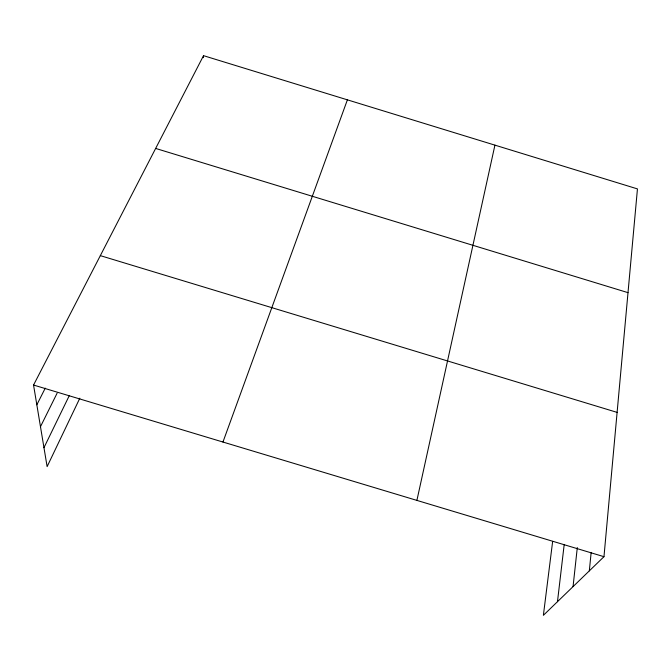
<?xml version="1.0" encoding="UTF-8"?>
<svg xmlns="http://www.w3.org/2000/svg" width="671" height="671" viewBox="0 0 671 671"><rect width="100%" height="100%" fill="white"/><g stroke="black" fill="none" stroke-linecap="round" stroke-linejoin="round"><path stroke-width="1.01" d="M203.388 57.681L203.523 55.668L637.45 188.903L603.975 556.687L543.376 615.332L552.652 541.363M589.323 570.87L591.159 552.409M573.051 586.613L577.303 547.561M557.475 601.694L564.21 544.407M416.901 500.398L494.93 145.137M222.957 442.038L347.393 99.845M79.824 398.205L47.121 466.63L33.55 385.045L203.523 55.668M43.967 447.674L69.348 395.496M40.478 426.697L57.102 393.189M36.838 404.789L45.259 388.148M33.55 385.045L603.975 556.687M100.331 255.634L617.11 412.388M155.655 148.434L628.006 292.657"/></g></svg>
